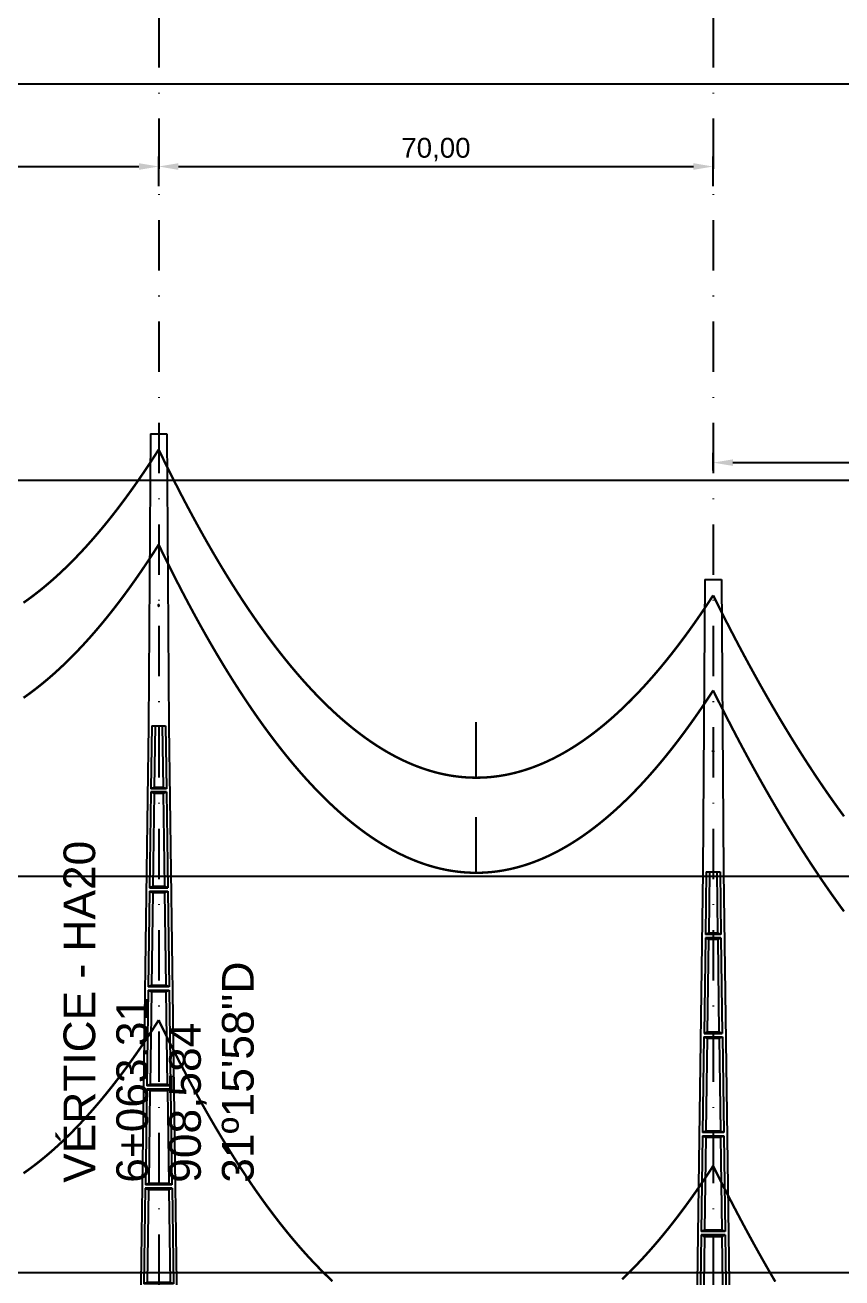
# Model space of a CAD drawing. Header units: metres. Extents: x -121 to 9872, y 3505 to 10721.
# Drawn here: x 6096.4 to 6199.6, y 9099.3 to 9257.4 of the extents above; entities that cross this region are included whole.
import ezdxf

# ---------------------------------------------------------------- set-up
doc = ezdxf.new("R2010")
doc.units = ezdxf.units.M
doc.header["$PDMODE"] = 2
doc.linetypes.add('DASHDOT', pattern=[25.4, 12.7, -6.35, 0, -6.35])
for name, color, linetype in [('CON-EOL- CA MAGNOLIA', 210, 'Continuous'), ('CON-EOL- PROJEÇÃO', 22, 'Continuous'), ('cotas', 7, 'Continuous'), ('Grade', 9, 'Continuous'), ('Ind.Rot', 8, 'DASHDOT'), ('Perfil - Texto Geral', 7, 'Continuous'), ('POSTE DT', 7, 'Continuous')]:
    doc.layers.add(name, color=color, linetype=linetype)
doc.styles.add('Arial', font='arial.ttf')
doc.styles.get("Standard").update_dxf_attribs({"font": 'arial.ttf'})
doc.dimstyles.new('ISO-25', dxfattribs={"dimtxt": 2.5, "dimasz": 2.5, "dimexe": 1.25, "dimexo": 0.625, "dimtad": 1, "dimzin": 1, "dimtxsty": 'Standard', "dimcen": 2.5, "dimaunit": 1, "dimadec": 3, "dimazin": 3, "dimtfac": 1, "dimtmove": 0, "dimatfit": 3, "dimfxlon": 1, "dimarcsym": 0})

# ---------------------------------------------------------------- blocks, each defined once
blk = doc.blocks.new('*U1')
at = {"layer": 'POSTE DT', "extrusion": (0, 1, 0)}
for p, q in [((-3.31, 378.23), (-4.05, 262)), ((-3.31, 378.23), (3.31, 378.23)), ((3.31, 378.23), (4.06, 262)), ((-4.05, 262), (-7.72, 0)), ((-4.05, 262), (-4.05, 262)), ((-2.73, 262), (-3.08, 237.05)), ((-2.73, 262), (2.75, 262)), ((-1.42, 262), (-1.77, 237.57)), ((1.43, 262), (1.77, 237.57)), ((2.75, 262), (3.1, 237.05)), ((4.06, 262), (7.72, 0)), ((-3.1, 235.74), (-3.63, 197.65)), ((3.11, 235.73), (-3.1, 235.74)), ((3.1, 237.05), (-3.08, 237.05)), ((-1.8, 235.21), (-2.32, 198.19)), ((1.8, 235.21), (2.32, 198.19)), ((3.11, 235.73), (3.65, 197.65)), ((-3.65, 196.34), (-4.19, 158.25)), ((-2.35, 195.8), (-2.87, 158.8)), ((2.35, 195.8), (2.87, 158.8)), ((3.66, 196.34), (4.2, 158.25)), ((-4.21, 156.94), (-4.74, 118.85)), ((-2.9, 156.39), (-3.42, 119.41)), ((2.91, 156.39), (3.42, 119.41)), ((4.21, 156.94), (4.75, 118.85)), ((-4.76, 117.54), (-5.29, 79.45)), ((4.77, 117.54), (-4.76, 117.54)), ((4.75, 118.85), (-4.74, 118.85)), ((-3.46, 116.98), (-3.97, 80.02)), ((3.46, 116.98), (3.98, 80.02)), ((4.77, 117.54), (5.3, 79.45)), ((-5.31, 78.14), (-5.85, 40.06)), ((5.32, 78.14), (-5.31, 78.14)), ((5.3, 79.45), (-5.29, 79.45)), ((-4.01, 77.57), (-4.53, 40.63)), ((4.01, 77.57), (4.53, 40.63)), ((5.32, 78.14), (5.85, 40.06)), ((5.85, 40.06), (-5.85, 40.06)), ((-5.86, 38.74), (-6.41, 0)), ((5.87, 38.74), (-5.86, 38.74)), ((-4.56, 38.17), (-5.1, 0)), ((4.56, 38.17), (5.1, 0)), ((5.87, 38.74), (6.41, 0)), ((-6.41, 0), (-7.72, 0)), ((-5.1, 0), (-6.41, 0)), ((5.1, 0), (-5.1, 0)), ((6.41, 0), (5.1, 0)), ((7.72, 0), (6.41, 0))]:
    blk.add_line(p, q, dxfattribs=at)
at = {"layer": 'POSTE DT', "ltscale": 3}
for points in [[(-3.65, 196.34), (3.66, 196.34)], [(-3.63, 197.65), (3.65, 197.65)], [(-4.21, 156.94), (4.21, 156.94)], [(4.2, 158.25), (-4.19, 158.25)]]:
    blk.add_lwpolyline(points, dxfattribs=at)
at = {"layer": 'POSTE DT'}
for points, knots in [([(0.25, 309.94), (0.25, 309.93), (0.25, 309.93), (0.25, 309.92), (0.25, 309.91), (0.25, 309.9), (0.25, 309.89), (0.24, 309.85), (0.22, 309.82), (0.19, 309.77), (0.16, 309.74), (0.11, 309.71), (0.08, 309.7), (0.01, 309.68), (-0.02, 309.68), (-0.08, 309.7), (-0.11, 309.71), (-0.16, 309.74), (-0.18, 309.76), (-0.21, 309.8), (-0.22, 309.82), (-0.24, 309.85), (-0.24, 309.87), (-0.25, 309.89), (-0.25, 309.9), (-0.25, 309.92), (-0.25, 309.92), (-0.25, 309.93), (-0.25, 309.94), (-0.25, 309.95), (-0.25, 309.95), (-0.25, 309.96), (-0.25, 309.97), (-0.24, 310), (-0.23, 310.02), (-0.21, 310.07), (-0.2, 310.09), (-0.15, 310.14), (-0.13, 310.15), (-0.07, 310.18), (-0.03, 310.19), (0.03, 310.19), (0.06, 310.18), (0.12, 310.16), (0.14, 310.14), (0.18, 310.11), (0.2, 310.09), (0.21, 310.06), (0.22, 310.05), (0.23, 310.04), (0.24, 310.01), (0.24, 309.99), (0.25, 309.97), (0.25, 309.96), (0.25, 309.95), (0.25, 309.94), (0.25, 309.94), (0.25, 309.94), (0.25, 309.94)], [-54.728303, -54.728303, -54.728303, -54.728303, -54.309038, -54.309038, -53.647169, -53.647169, -52.532885, -52.532885, -48.86224, -48.86224, -45.282765, -45.282765, -41.52867, -41.52867, -37.867486, -37.867486, -34.454589, -34.454589, -31.301423, -31.301423, -28.48103, -28.48103, -26.961755, -26.961755, -25.7544, -25.7544, -25.136228, -25.136228, -24.64409, -24.64409, -24.094201, -24.094201, -23.191199, -23.191199, -20.494482, -20.494482, -17.342863, -17.342863, -13.645538, -13.645538, -9.835989, -9.835989, -6.296781, -6.296781, -3.005029, -3.005029, 0, 0, 0, 1.527594, 1.527594, 3.697216, 3.697216, 4.489727, 4.489727, 5.01438, 5.01438, 5.095313, 5.095313, 5.095313, 5.095313]), ([(-3.1, 235.74), (-2.88, 235.65), (-2.67, 235.56), (-2.23, 235.39), (-2.02, 235.3), (-1.8, 235.21)], [0.055576, 0.055576, 0.055576, 0.055576, 56.767409, 56.767409, 113.50757, 113.50757, 113.50757, 113.50757]), ([(-1.77, 237.57), (-1.99, 237.49), (-2.21, 237.4), (-2.64, 237.22), (-2.86, 237.14), (-3.08, 237.05)], [0, 0, 0, 0, 56.660495, 56.660495, 113.412826, 113.412826, 113.412826, 113.412826]), ([(-1.8, 235.21), (-1.2, 235.21), (-0.6, 235.21), (0.6, 235.21), (1.2, 235.21), (1.8, 235.21)], [0, 0, 0, 0, 68.567797, 68.567797, 137.136247, 137.136247, 137.136247, 137.136247]), ([(1.77, 237.57), (1.18, 237.57), (0.59, 237.57), (-0.59, 237.57), (-1.18, 237.57), (-1.77, 237.57)], [0, 0, 0, 0, 67.306894, 67.306894, 134.614447, 134.614447, 134.614447, 134.614447]), ([(3.1, 237.05), (2.87, 237.14), (2.65, 237.23), (2.21, 237.4), (1.99, 237.49), (1.77, 237.57)], [0, 0, 0, 0, 56.738948, 56.738948, 113.38731, 113.38731, 113.38731, 113.38731]), ([(1.8, 235.21), (2.02, 235.3), (2.24, 235.38), (2.68, 235.56), (2.89, 235.65), (3.11, 235.73)], [0, 0, 0, 0, 56.845349, 56.845349, 113.599799, 113.599799, 113.599799, 113.599799]), ([(-3.65, 196.34), (-3.43, 196.25), (-3.22, 196.16), (-2.78, 195.98), (-2.57, 195.89), (-2.35, 195.8)], [0.054307, 0.054307, 0.054307, 0.054307, 63.527131, 63.527131, 127.063246, 127.063246, 127.063246, 127.063246]), ([(-2.32, 198.19), (-2.54, 198.1), (-2.76, 198.01), (-3.2, 197.83), (-3.41, 197.74), (-3.63, 197.65)], [0, 0, 0, 0, 63.412073, 63.412073, 126.777421, 126.777421, 126.777421, 126.777421]), ([(-2.35, 195.8), (-1.57, 195.8), (-0.78, 195.8), (0.79, 195.8), (1.57, 195.8), (2.35, 195.8)], [0, 0, 0, 0, 89.585713, 89.585713, 179.17191, 179.17191, 179.17191, 179.17191]), ([(2.32, 198.19), (1.55, 198.19), (0.77, 198.19), (-0.77, 198.19), (-1.55, 198.19), (-2.32, 198.19)], [0, 0, 0, 0, 88.31008, 88.31008, 176.620652, 176.620652, 176.620652, 176.620652]), ([(3.65, 197.65), (3.43, 197.74), (3.2, 197.83), (2.76, 198.01), (2.54, 198.1), (2.32, 198.19)], [0, 0, 0, 0, 63.488119, 63.488119, 126.880939, 126.880939, 126.880939, 126.880939]), ([(2.35, 195.8), (2.57, 195.89), (2.79, 195.98), (3.23, 196.16), (3.45, 196.25), (3.66, 196.34)], [0, 0, 0, 0, 63.60246, 63.60246, 127.109696, 127.109696, 127.109696, 127.109696]), ([(-4.21, 156.94), (-3.99, 156.85), (-3.77, 156.75), (-3.34, 156.57), (-3.12, 156.48), (-2.9, 156.39)], [0.053423, 0.053423, 0.053423, 0.053423, 70.429742, 70.429742, 140.90167, 140.90167, 140.90167, 140.90167]), ([(-2.87, 158.8), (-3.09, 158.71), (-3.31, 158.62), (-3.75, 158.43), (-3.97, 158.34), (-4.19, 158.25)], [0, 0, 0, 0, 70.301707, 70.301707, 140.590947, 140.590947, 140.590947, 140.590947]), ([(-2.9, 156.39), (-1.94, 156.39), (-0.97, 156.39), (0.97, 156.39), (1.94, 156.39), (2.91, 156.39)], [0, 0, 0, 0, 110.60219, 110.60219, 221.20473, 221.20473, 221.20473, 221.20473]), ([(2.87, 158.8), (1.92, 158.8), (0.96, 158.8), (-0.96, 158.8), (-1.91, 158.8), (-2.87, 158.8)], [0, 0, 0, 0, 109.314454, 109.314454, 218.629264, 218.629264, 218.629264, 218.629264]), ([(4.2, 158.25), (3.98, 158.34), (3.76, 158.44), (3.31, 158.62), (3.09, 158.71), (2.87, 158.8)], [0, 0, 0, 0, 70.379198, 70.379198, 140.659718, 140.659718, 140.659718, 140.659718]), ([(2.91, 156.39), (3.12, 156.48), (3.34, 156.57), (3.78, 156.75), (4, 156.85), (4.21, 156.94)], [0, 0, 0, 0, 70.506649, 70.506649, 140.914701, 140.914701, 140.914701, 140.914701]), ([(-4.76, 117.54), (-4.54, 117.45), (-4.32, 117.35), (-3.89, 117.17), (-3.67, 117.07), (-3.46, 116.98)], [0.052784, 0.052784, 0.052784, 0.052784, 77.438432, 77.438432, 154.950301, 154.950301, 154.950301, 154.950301]), ([(-3.42, 119.41), (-3.64, 119.32), (-3.86, 119.23), (-4.3, 119.04), (-4.52, 118.95), (-4.74, 118.85)], [0, 0, 0, 0, 77.299547, 77.299547, 154.618634, 154.618634, 154.618634, 154.618634]), ([(-3.46, 116.98), (-2.3, 116.98), (-1.15, 116.98), (1.15, 116.98), (2.31, 116.98), (3.46, 116.98)], [0, 0, 0, 0, 131.617604, 131.617604, 263.235447, 263.235447, 263.235447, 263.235447]), ([(3.42, 119.41), (2.28, 119.41), (1.14, 119.41), (-1.14, 119.41), (-2.28, 119.41), (-3.42, 119.41)], [0, 0, 0, 0, 130.319901, 130.319901, 260.640046, 260.640046, 260.640046, 260.640046]), ([(4.75, 118.85), (4.53, 118.95), (4.31, 119.04), (3.87, 119.23), (3.64, 119.32), (3.42, 119.41)], [0, 0, 0, 0, 77.381597, 77.381597, 154.66183, 154.66183, 154.66183, 154.66183]), ([(3.46, 116.98), (3.68, 117.07), (3.89, 117.17), (4.33, 117.35), (4.55, 117.45), (4.77, 117.54)], [0, 0, 0, 0, 77.520013, 77.520013, 154.938747, 154.938747, 154.938747, 154.938747]), ([(-3.97, 80.02), (-4.19, 79.93), (-4.41, 79.83), (-4.85, 79.64), (-5.07, 79.55), (-5.29, 79.45)], [0, 0, 0, 0, 84.379671, 84.379671, 168.809376, 168.809376, 168.809376, 168.809376]), ([(3.98, 80.02), (2.65, 80.02), (1.33, 80.02), (-1.32, 80.02), (-2.65, 80.02), (-3.97, 80.02)], [0, 0, 0, 0, 151.326157, 151.326157, 302.652465, 302.652465, 302.652465, 302.652465]), ([(5.3, 79.45), (5.08, 79.55), (4.86, 79.64), (4.42, 79.83), (4.2, 79.93), (3.98, 80.02)], [0, 0, 0, 0, 84.46863, 84.46863, 168.833721, 168.833721, 168.833721, 168.833721]), ([(-5.31, 78.14), (-5.09, 78.05), (-4.88, 77.95), (-4.44, 77.76), (-4.23, 77.67), (-4.01, 77.57)], [0.052308, 0.052308, 0.052308, 0.052308, 84.527725, 84.527725, 169.158824, 169.158824, 169.158824, 169.158824]), ([(-4.01, 77.57), (-2.67, 77.57), (-1.34, 77.57), (1.34, 77.57), (2.67, 77.57), (4.01, 77.57)], [0, 0, 0, 0, 152.632212, 152.632212, 305.264569, 305.264569, 305.264569, 305.264569]), ([(4.01, 77.57), (4.23, 77.67), (4.45, 77.76), (4.88, 77.95), (5.1, 78.05), (5.32, 78.14)], [0, 0, 0, 0, 84.616316, 84.616316, 169.129178, 169.129178, 169.129178, 169.129178]), ([(-4.53, 40.63), (-4.75, 40.53), (-4.97, 40.44), (-5.41, 40.25), (-5.63, 40.15), (-5.85, 40.06)], [0, 0, 0, 0, 91.523648, 91.523648, 183.126775, 183.126775, 183.126775, 183.126775]), ([(4.53, 40.63), (3.02, 40.63), (1.51, 40.63), (-1.51, 40.63), (-3.02, 40.63), (-4.53, 40.63)], [0, 0, 0, 0, 172.33304, 172.33304, 344.666151, 344.666151, 344.666151, 344.666151]), ([(5.85, 40.06), (5.63, 40.15), (5.41, 40.25), (4.97, 40.44), (4.75, 40.53), (4.53, 40.63)], [0, 0, 0, 0, 91.621326, 91.621326, 183.137324, 183.137324, 183.137324, 183.137324]), ([(-5.86, 38.74), (-5.65, 38.65), (-5.43, 38.55), (-5, 38.36), (-4.78, 38.26), (-4.56, 38.17)], [0.026524, 0.026524, 0.026524, 0.026524, 91.679563, 91.679563, 183.466041, 183.466041, 183.466041, 183.466041]), ([(-4.56, 38.17), (-3.04, 38.17), (-1.52, 38.17), (1.52, 38.17), (3.04, 38.17), (4.56, 38.17)], [0, 0, 0, 0, 173.646192, 173.646192, 347.292451, 347.292451, 347.292451, 347.292451]), ([(4.56, 38.17), (4.78, 38.26), (5, 38.36), (5.43, 38.55), (5.65, 38.65), (5.87, 38.74)], [0, 0, 0, 0, 91.776928, 91.776928, 183.448614, 183.448614, 183.448614, 183.448614])]:
    blk.add_open_spline(points, degree=3, knots=knots, dxfattribs=at)
blk = doc.blocks.new('*D117')
at = {"layer": 'cotas', "color": 0, "lineweight": -2, "transparency": 16777216}
for p, q in [((6043.31, 9237.06), (6043.31, 9240.81)), ((6113.31, 9237.06), (6113.31, 9240.81)), ((6045.81, 9239.56), (6110.81, 9239.56))]:
    blk.add_line(p, q, dxfattribs=at)
at = {"layer": 'cotas', "color": 0, "transparency": 16777216}
for points in [[(6045.81, 9239.98), (6045.81, 9239.14), (6043.31, 9239.56)], [(6110.81, 9239.98), (6110.81, 9239.14), (6113.31, 9239.56)]]:
    blk.add_solid(points, dxfattribs=at)
at = {"layer": 'Defpoints', "color": 0, "transparency": 16777216}
for p in [(6113.31, 9239.56), (6043.31, 9221.98), (6113.31, 9205.84)]:
    blk.add_point(p, dxfattribs=at)
at = {"layer": 'cotas', "color": 0, "transparency": 16777216, "insert": (6078.31, 9241.69), "char_height": 2.5, "attachment_point": 5}
blk.add_mtext('70,00', dxfattribs=at)
blk = doc.blocks.new('*D118')
at = {"layer": 'cotas', "color": 0, "lineweight": -2, "transparency": 16777216}
for p, q in [((6113.31, 9237.06), (6113.31, 9240.81)), ((6183.31, 9237.06), (6183.31, 9240.81)), ((6115.81, 9239.56), (6180.81, 9239.56))]:
    blk.add_line(p, q, dxfattribs=at)
at = {"layer": 'cotas', "color": 0, "transparency": 16777216}
for points in [[(6115.81, 9239.98), (6115.81, 9239.14), (6113.31, 9239.56)], [(6180.81, 9239.98), (6180.81, 9239.14), (6183.31, 9239.56)]]:
    blk.add_solid(points, dxfattribs=at)
at = {"layer": 'Defpoints', "color": 0, "transparency": 16777216}
for p in [(6183.31, 9239.56), (6113.31, 9205.84), (6183.31, 9187.44)]:
    blk.add_point(p, dxfattribs=at)
at = {"layer": 'cotas', "color": 0, "transparency": 16777216, "insert": (6148.31, 9241.69), "char_height": 2.5, "attachment_point": 5}
blk.add_mtext('70,00', dxfattribs=at)
blk = doc.blocks.new('*D119')
at = {"layer": 'cotas', "color": 0, "lineweight": -2, "transparency": 16777216}
for p, q in [((6183.31, 9201.19), (6183.31, 9203.44)), ((6266.31, 9201.19), (6266.31, 9203.44)), ((6185.81, 9202.19), (6263.81, 9202.19))]:
    blk.add_line(p, q, dxfattribs=at)
at = {"layer": 'cotas', "color": 0, "transparency": 16777216}
for points in [[(6185.81, 9202.61), (6185.81, 9201.78), (6183.31, 9202.19)], [(6263.81, 9202.61), (6263.81, 9201.78), (6266.31, 9202.19)]]:
    blk.add_solid(points, dxfattribs=at)
at = {"layer": 'Defpoints', "color": 0, "transparency": 16777216}
for p in [(6266.31, 9202.19), (6183.31, 9187.44), (6266.31, 9156.69)]:
    blk.add_point(p, dxfattribs=at)
at = {"layer": 'cotas', "color": 0, "transparency": 16777216, "insert": (6224.81, 9204.09), "char_height": 2.5, "attachment_point": 5}
blk.add_mtext('83.00', dxfattribs=at)

msp = doc.modelspace()

# ---------------------------------------------------------------- linework, layer by layer
at = {"layer": 'CON-EOL- CA MAGNOLIA'}
for p, q in [((6153.401, 9162.433), (6153.401, 9169.433)), ((6153.401, 9150.433), (6153.401, 9157.433)), ((6153.401, 9150.433), (6153.401, 9157.433))]:
    msp.add_line(p, q, dxfattribs=at)
at = {"layer": 'CON-EOL- CA MAGNOLIA', "const_width": 0.3}
for points in [[(6096.244, 9184.517), (6096.592, 9184.761), (6096.941, 9185.012), (6097.289, 9185.268), (6097.637, 9185.531), (6097.985, 9185.8), (6098.334, 9186.076), (6098.682, 9186.357), (6099.03, 9186.645), (6099.378, 9186.939), (6099.727, 9187.239), (6100.075, 9187.546), (6100.423, 9187.859), (6100.772, 9188.178), (6101.12, 9188.503), (6101.468, 9188.835), (6101.816, 9189.173), (6102.165, 9189.517), (6102.513, 9189.867), (6102.861, 9190.224), (6103.209, 9190.587), (6103.558, 9190.956), (6103.906, 9191.332), (6104.254, 9191.713), (6104.602, 9192.101), (6104.951, 9192.495), (6105.299, 9192.896), (6105.647, 9193.303), (6105.995, 9193.716), (6106.344, 9194.135), (6106.692, 9194.56), (6107.04, 9194.992), (6107.389, 9195.431), (6107.737, 9195.875), (6108.085, 9196.326), (6108.433, 9196.782), (6108.782, 9197.246), (6109.13, 9197.715), (6109.478, 9198.191), (6109.826, 9198.673), (6110.175, 9199.162), (6110.523, 9199.656), (6110.871, 9200.157), (6111.219, 9200.664), (6111.568, 9201.178), (6111.916, 9201.698), (6112.264, 9202.224), (6112.612, 9202.756), (6112.961, 9203.295), (6113.309, 9203.84)], [(6113.309, 9203.84), (6113.657, 9203.121), (6114.006, 9202.409), (6114.354, 9201.703), (6114.702, 9201.003), (6115.05, 9200.31), (6115.399, 9199.623), (6115.747, 9198.942), (6116.095, 9198.268), (6116.443, 9197.6), (6116.792, 9196.939), (6117.14, 9196.283), (6117.488, 9195.635), (6117.836, 9194.992), (6118.185, 9194.356), (6118.533, 9193.726), (6118.881, 9193.102), (6119.229, 9192.485), (6119.578, 9191.874), (6119.926, 9191.269), (6120.274, 9190.671), (6120.622, 9190.079), (6120.971, 9189.493), (6121.319, 9188.914), (6121.667, 9188.341), (6122.015, 9187.774), (6122.364, 9187.214), (6122.712, 9186.66), (6123.06, 9186.112), (6123.409, 9185.57), (6123.757, 9185.035), (6124.105, 9184.506), (6124.453, 9183.983), (6124.802, 9183.467), (6125.15, 9182.957), (6125.498, 9182.453), (6125.846, 9181.956), (6126.195, 9181.465), (6126.543, 9180.98), (6126.891, 9180.501), (6127.239, 9180.029), (6127.588, 9179.563), (6127.936, 9179.103), (6128.284, 9178.65), (6128.632, 9178.202), (6128.981, 9177.762), (6129.329, 9177.327), (6129.677, 9176.899), (6130.025, 9176.477), (6130.374, 9176.061), (6130.722, 9175.651), (6131.07, 9175.248), (6131.418, 9174.851), (6131.767, 9174.46), (6132.115, 9174.076), (6132.463, 9173.698), (6132.811, 9173.326), (6133.16, 9172.96), (6133.508, 9172.601), (6133.856, 9172.247), (6134.205, 9171.9), (6134.553, 9171.56), (6134.901, 9171.225), (6135.249, 9170.897), (6135.598, 9170.575), (6135.946, 9170.26), (6136.294, 9169.95), (6136.642, 9169.647), (6136.991, 9169.35), (6137.339, 9169.06), (6137.687, 9168.775), (6138.035, 9168.497), (6138.384, 9168.225), (6138.732, 9167.96), (6139.08, 9167.7), (6139.428, 9167.447), (6139.777, 9167.2), (6140.125, 9166.96), (6140.473, 9166.725), (6140.821, 9166.497), (6141.17, 9166.275), (6141.518, 9166.059), (6141.866, 9165.85), (6142.214, 9165.647), (6142.563, 9165.45), (6142.911, 9165.259), (6143.259, 9165.074), (6143.608, 9164.896), (6143.956, 9164.724), (6144.304, 9164.558), (6144.652, 9164.398), (6145.001, 9164.245), (6145.349, 9164.098), (6145.697, 9163.957), (6146.045, 9163.822), (6146.394, 9163.694), (6146.742, 9163.572), (6147.09, 9163.456), (6147.438, 9163.346), (6147.787, 9163.243), (6148.135, 9163.145), (6148.483, 9163.054), (6148.831, 9162.969), (6149.18, 9162.891), (6149.528, 9162.818), (6149.876, 9162.752), (6150.224, 9162.692), (6150.573, 9162.639), (6150.921, 9162.591), (6151.269, 9162.55), (6151.617, 9162.515), (6151.966, 9162.486), (6152.314, 9162.464), (6152.662, 9162.447), (6153.01, 9162.437), (6153.359, 9162.433), (6153.707, 9162.436), (6154.055, 9162.444), (6154.404, 9162.459), (6154.752, 9162.48), (6155.1, 9162.507), (6155.448, 9162.541), (6155.797, 9162.581), (6156.145, 9162.627), (6156.493, 9162.679), (6156.841, 9162.737), (6157.19, 9162.802), (6157.538, 9162.873), (6157.886, 9162.95), (6158.234, 9163.033), (6158.583, 9163.123), (6158.931, 9163.218), (6159.279, 9163.32), (6159.627, 9163.429), (6159.976, 9163.543), (6160.324, 9163.664), (6160.672, 9163.791), (6161.02, 9163.924), (6161.369, 9164.063), (6161.717, 9164.209), (6162.065, 9164.361), (6162.413, 9164.519), (6162.762, 9164.683), (6163.11, 9164.854), (6163.458, 9165.03), (6163.807, 9165.213), (6164.155, 9165.403), (6164.503, 9165.598), (6164.851, 9165.8), (6165.2, 9166.008), (6165.548, 9166.222), (6165.896, 9166.442), (6166.244, 9166.669), (6166.593, 9166.902), (6166.941, 9167.141), (6167.289, 9167.387), (6167.637, 9167.638), (6167.986, 9167.896), (6168.334, 9168.16), (6168.682, 9168.431), (6169.03, 9168.707), (6169.379, 9168.99), (6169.727, 9169.279), (6170.075, 9169.575), (6170.423, 9169.876), (6170.772, 9170.184), (6171.12, 9170.498), (6171.468, 9170.819), (6171.816, 9171.145), (6172.165, 9171.478), (6172.513, 9171.817), (6172.861, 9172.163), (6173.209, 9172.514), (6173.558, 9172.872), (6173.906, 9173.236), (6174.254, 9173.607), (6174.603, 9173.984), (6174.951, 9174.367), (6175.299, 9174.756), (6175.647, 9175.151), (6175.996, 9175.553), (6176.344, 9175.961), (6176.692, 9176.375), (6177.04, 9176.796), (6177.389, 9177.223), (6177.737, 9177.656), (6178.085, 9178.095), (6178.433, 9178.541), (6178.782, 9178.993), (6179.13, 9179.451), (6179.478, 9179.915), (6179.826, 9180.386), (6180.175, 9180.863), (6180.523, 9181.347), (6180.871, 9181.836), (6181.219, 9182.332), (6181.568, 9182.835), (6181.916, 9183.343), (6182.264, 9183.858), (6182.612, 9184.379), (6182.961, 9184.906), (6183.309, 9185.44)], [(6096.244, 9172.517), (6096.592, 9172.761), (6096.941, 9173.012), (6097.289, 9173.268), (6097.637, 9173.531), (6097.985, 9173.8), (6098.334, 9174.076), (6098.682, 9174.357), (6099.03, 9174.645), (6099.378, 9174.939), (6099.727, 9175.239), (6100.075, 9175.546), (6100.423, 9175.859), (6100.772, 9176.178), (6101.12, 9176.503), (6101.468, 9176.835), (6101.816, 9177.173), (6102.165, 9177.517), (6102.513, 9177.867), (6102.861, 9178.224), (6103.209, 9178.587), (6103.558, 9178.956), (6103.906, 9179.332), (6104.254, 9179.713), (6104.602, 9180.101), (6104.951, 9180.495), (6105.299, 9180.896), (6105.647, 9181.303), (6105.995, 9181.716), (6106.344, 9182.135), (6106.692, 9182.56), (6107.04, 9182.992), (6107.389, 9183.43), (6107.737, 9183.875), (6108.085, 9184.326), (6108.433, 9184.782), (6108.782, 9185.246), (6109.13, 9185.715), (6109.478, 9186.191), (6109.826, 9186.673), (6110.175, 9187.161), (6110.523, 9187.656), (6110.871, 9188.157), (6111.219, 9188.664), (6111.568, 9189.178), (6111.916, 9189.698), (6112.264, 9190.224), (6112.612, 9190.756), (6112.961, 9191.295), (6113.309, 9191.84)], [(6096.244, 9172.517), (6096.592, 9172.761), (6096.941, 9173.012), (6097.289, 9173.268), (6097.637, 9173.531), (6097.985, 9173.8), (6098.334, 9174.076), (6098.682, 9174.357), (6099.03, 9174.645), (6099.378, 9174.939), (6099.727, 9175.239), (6100.075, 9175.546), (6100.423, 9175.859), (6100.772, 9176.178), (6101.12, 9176.503), (6101.468, 9176.835), (6101.816, 9177.173), (6102.165, 9177.517), (6102.513, 9177.867), (6102.861, 9178.224), (6103.209, 9178.587), (6103.558, 9178.956), (6103.906, 9179.332), (6104.254, 9179.713), (6104.602, 9180.101), (6104.951, 9180.495), (6105.299, 9180.896), (6105.647, 9181.303), (6105.995, 9181.716), (6106.344, 9182.135), (6106.692, 9182.56), (6107.04, 9182.992), (6107.389, 9183.431), (6107.737, 9183.875), (6108.085, 9184.326), (6108.433, 9184.782), (6108.782, 9185.246), (6109.13, 9185.715), (6109.478, 9186.191), (6109.826, 9186.673), (6110.175, 9187.162), (6110.523, 9187.656), (6110.871, 9188.157), (6111.219, 9188.664), (6111.568, 9189.178), (6111.916, 9189.698), (6112.264, 9190.224), (6112.612, 9190.756), (6112.961, 9191.295), (6113.309, 9191.84)], [(6113.309, 9191.84), (6113.657, 9191.121), (6114.006, 9190.409), (6114.354, 9189.703), (6114.702, 9189.003), (6115.05, 9188.31), (6115.399, 9187.623), (6115.747, 9186.942), (6116.095, 9186.268), (6116.443, 9185.6), (6116.792, 9184.939), (6117.14, 9184.283), (6117.488, 9183.634), (6117.836, 9182.992), (6118.185, 9182.356), (6118.533, 9181.726), (6118.881, 9181.102), (6119.229, 9180.485), (6119.578, 9179.874), (6119.926, 9179.269), (6120.274, 9178.671), (6120.622, 9178.079), (6120.971, 9177.493), (6121.319, 9176.914), (6121.667, 9176.341), (6122.015, 9175.774), (6122.364, 9175.214), (6122.712, 9174.66), (6123.06, 9174.112), (6123.409, 9173.57), (6123.757, 9173.035), (6124.105, 9172.506), (6124.453, 9171.983), (6124.802, 9171.467), (6125.15, 9170.957), (6125.498, 9170.453), (6125.846, 9169.956), (6126.195, 9169.465), (6126.543, 9168.98), (6126.891, 9168.501), (6127.239, 9168.029), (6127.588, 9167.563), (6127.936, 9167.103), (6128.284, 9166.65), (6128.632, 9166.203), (6128.981, 9165.762), (6129.329, 9165.327), (6129.677, 9164.899), (6130.025, 9164.477), (6130.374, 9164.061), (6130.722, 9163.651), (6131.07, 9163.248), (6131.418, 9162.851), (6131.767, 9162.46), (6132.115, 9162.076), (6132.463, 9161.698), (6132.811, 9161.326), (6133.16, 9160.96), (6133.508, 9160.6), (6133.856, 9160.247), (6134.205, 9159.9), (6134.553, 9159.56), (6134.901, 9159.225), (6135.249, 9158.897), (6135.598, 9158.575), (6135.946, 9158.26), (6136.294, 9157.95), (6136.642, 9157.647), (6136.991, 9157.35), (6137.339, 9157.06), (6137.687, 9156.775), (6138.035, 9156.497), (6138.384, 9156.225), (6138.732, 9155.96), (6139.08, 9155.7), (6139.428, 9155.447), (6139.777, 9155.2), (6140.125, 9154.959), (6140.473, 9154.725), (6140.821, 9154.497), (6141.17, 9154.275), (6141.518, 9154.059), (6141.866, 9153.85), (6142.214, 9153.646), (6142.563, 9153.449), (6142.911, 9153.259), (6143.259, 9153.074), (6143.608, 9152.896), (6143.956, 9152.724), (6144.304, 9152.558), (6144.652, 9152.398), (6145.001, 9152.245), (6145.349, 9152.098), (6145.697, 9151.957), (6146.045, 9151.822), (6146.394, 9151.694), (6146.742, 9151.572), (6147.09, 9151.456), (6147.438, 9151.346), (6147.787, 9151.243), (6148.135, 9151.145), (6148.483, 9151.054), (6148.831, 9150.969), (6149.18, 9150.891), (6149.528, 9150.818), (6149.876, 9150.752), (6150.224, 9150.692), (6150.573, 9150.639), (6150.921, 9150.591), (6151.269, 9150.55), (6151.617, 9150.515), (6151.966, 9150.486), (6152.314, 9150.464), (6152.662, 9150.447), (6153.01, 9150.437), (6153.359, 9150.433), (6153.707, 9150.436), (6154.055, 9150.444), (6154.404, 9150.459), (6154.752, 9150.48), (6155.1, 9150.507), (6155.448, 9150.541), (6155.797, 9150.581), (6156.145, 9150.627), (6156.493, 9150.679), (6156.841, 9150.737), (6157.19, 9150.802), (6157.538, 9150.873), (6157.886, 9150.95), (6158.234, 9151.033), (6158.583, 9151.123), (6158.931, 9151.218), (6159.279, 9151.32), (6159.627, 9151.429), (6159.976, 9151.543), (6160.324, 9151.664), (6160.672, 9151.791), (6161.02, 9151.924), (6161.369, 9152.063), (6161.717, 9152.209), (6162.065, 9152.361), (6162.413, 9152.519), (6162.762, 9152.683), (6163.11, 9152.854), (6163.458, 9153.03), (6163.807, 9153.213), (6164.155, 9153.403), (6164.503, 9153.598), (6164.851, 9153.8), (6165.2, 9154.008), (6165.548, 9154.222), (6165.896, 9154.443), (6166.244, 9154.669), (6166.593, 9154.902), (6166.941, 9155.141), (6167.289, 9155.387), (6167.637, 9155.638), (6167.986, 9155.896), (6168.334, 9156.16), (6168.682, 9156.431), (6169.03, 9156.707), (6169.379, 9156.99), (6169.727, 9157.279), (6170.075, 9157.575), (6170.423, 9157.876), (6170.772, 9158.184), (6171.12, 9158.498), (6171.468, 9158.819), (6171.816, 9159.145), (6172.165, 9159.478), (6172.513, 9159.817), (6172.861, 9160.163), (6173.209, 9160.514), (6173.558, 9160.872), (6173.906, 9161.236), (6174.254, 9161.607), (6174.603, 9161.984), (6174.951, 9162.367), (6175.299, 9162.756), (6175.647, 9163.151), (6175.996, 9163.553), (6176.344, 9163.961), (6176.692, 9164.375), (6177.04, 9164.796), (6177.389, 9165.223), (6177.737, 9165.656), (6178.085, 9166.095), (6178.433, 9166.541), (6178.782, 9166.993), (6179.13, 9167.451), (6179.478, 9167.915), (6179.826, 9168.386), (6180.175, 9168.863), (6180.523, 9169.347), (6180.871, 9169.836), (6181.219, 9170.332), (6181.568, 9170.834), (6181.916, 9171.343), (6182.264, 9171.858), (6182.612, 9172.379), (6182.961, 9172.906), (6183.309, 9173.44)], [(6113.309, 9191.84), (6113.657, 9191.121), (6114.006, 9190.409), (6114.354, 9189.703), (6114.702, 9189.003), (6115.05, 9188.31), (6115.399, 9187.623), (6115.747, 9186.942), (6116.095, 9186.268), (6116.443, 9185.6), (6116.792, 9184.939), (6117.14, 9184.283), (6117.488, 9183.635), (6117.836, 9182.992), (6118.185, 9182.356), (6118.533, 9181.726), (6118.881, 9181.102), (6119.229, 9180.485), (6119.578, 9179.874), (6119.926, 9179.269), (6120.274, 9178.671), (6120.622, 9178.079), (6120.971, 9177.493), (6121.319, 9176.914), (6121.667, 9176.341), (6122.015, 9175.774), (6122.364, 9175.214), (6122.712, 9174.66), (6123.06, 9174.112), (6123.409, 9173.57), (6123.757, 9173.035), (6124.105, 9172.506), (6124.453, 9171.983), (6124.802, 9171.467), (6125.15, 9170.957), (6125.498, 9170.453), (6125.846, 9169.956), (6126.195, 9169.465), (6126.543, 9168.98), (6126.891, 9168.501), (6127.239, 9168.029), (6127.588, 9167.563), (6127.936, 9167.103), (6128.284, 9166.65), (6128.632, 9166.202), (6128.981, 9165.762), (6129.329, 9165.327), (6129.677, 9164.899), (6130.025, 9164.477), (6130.374, 9164.061), (6130.722, 9163.651), (6131.07, 9163.248), (6131.418, 9162.851), (6131.767, 9162.46), (6132.115, 9162.076), (6132.463, 9161.698), (6132.811, 9161.326), (6133.16, 9160.96), (6133.508, 9160.601), (6133.856, 9160.247), (6134.205, 9159.9), (6134.553, 9159.56), (6134.901, 9159.225), (6135.249, 9158.897), (6135.598, 9158.575), (6135.946, 9158.26), (6136.294, 9157.95), (6136.642, 9157.647), (6136.991, 9157.35), (6137.339, 9157.06), (6137.687, 9156.775), (6138.035, 9156.497), (6138.384, 9156.225), (6138.732, 9155.96), (6139.08, 9155.7), (6139.428, 9155.447), (6139.777, 9155.2), (6140.125, 9154.96), (6140.473, 9154.725), (6140.821, 9154.497), (6141.17, 9154.275), (6141.518, 9154.059), (6141.866, 9153.85), (6142.214, 9153.647), (6142.563, 9153.45), (6142.911, 9153.259), (6143.259, 9153.074), (6143.608, 9152.896), (6143.956, 9152.724), (6144.304, 9152.558), (6144.652, 9152.398), (6145.001, 9152.245), (6145.349, 9152.098), (6145.697, 9151.957), (6146.045, 9151.822), (6146.394, 9151.694), (6146.742, 9151.572), (6147.09, 9151.456), (6147.438, 9151.346), (6147.787, 9151.243), (6148.135, 9151.145), (6148.483, 9151.054), (6148.831, 9150.969), (6149.18, 9150.891), (6149.528, 9150.818), (6149.876, 9150.752), (6150.224, 9150.692), (6150.573, 9150.639), (6150.921, 9150.591), (6151.269, 9150.55), (6151.617, 9150.515), (6151.966, 9150.486), (6152.314, 9150.464), (6152.662, 9150.447), (6153.01, 9150.437), (6153.359, 9150.433), (6153.707, 9150.436), (6154.055, 9150.444), (6154.404, 9150.459), (6154.752, 9150.48), (6155.1, 9150.508), (6155.448, 9150.541), (6155.797, 9150.581), (6156.145, 9150.627), (6156.493, 9150.679), (6156.841, 9150.737), (6157.19, 9150.802), (6157.538, 9150.873), (6157.886, 9150.95), (6158.234, 9151.033), (6158.583, 9151.123), (6158.931, 9151.218), (6159.279, 9151.32), (6159.627, 9151.429), (6159.976, 9151.543), (6160.324, 9151.664), (6160.672, 9151.791), (6161.02, 9151.924), (6161.369, 9152.063), (6161.717, 9152.209), (6162.065, 9152.361), (6162.413, 9152.519), (6162.762, 9152.683), (6163.11, 9152.854), (6163.458, 9153.03), (6163.807, 9153.213), (6164.155, 9153.403), (6164.503, 9153.598), (6164.851, 9153.8), (6165.2, 9154.008), (6165.548, 9154.222), (6165.896, 9154.442), (6166.244, 9154.669), (6166.593, 9154.902), (6166.941, 9155.141), (6167.289, 9155.387), (6167.637, 9155.638), (6167.986, 9155.896), (6168.334, 9156.16), (6168.682, 9156.431), (6169.03, 9156.707), (6169.379, 9156.99), (6169.727, 9157.279), (6170.075, 9157.575), (6170.423, 9157.876), (6170.772, 9158.184), (6171.12, 9158.498), (6171.468, 9158.819), (6171.816, 9159.145), (6172.165, 9159.478), (6172.513, 9159.817), (6172.861, 9160.163), (6173.209, 9160.514), (6173.558, 9160.872), (6173.906, 9161.236), (6174.254, 9161.607), (6174.603, 9161.984), (6174.951, 9162.367), (6175.299, 9162.756), (6175.647, 9163.151), (6175.996, 9163.553), (6176.344, 9163.961), (6176.692, 9164.375), (6177.04, 9164.796), (6177.389, 9165.223), (6177.737, 9165.656), (6178.085, 9166.095), (6178.433, 9166.541), (6178.782, 9166.993), (6179.13, 9167.451), (6179.478, 9167.915), (6179.826, 9168.386), (6180.175, 9168.863), (6180.523, 9169.347), (6180.871, 9169.836), (6181.219, 9170.332), (6181.568, 9170.834), (6181.916, 9171.343), (6182.264, 9171.858), (6182.612, 9172.379), (6182.961, 9172.906), (6183.309, 9173.44)], [(6183.309, 9185.44), (6183.722, 9184.61), (6184.135, 9183.787), (6184.548, 9182.97), (6184.961, 9182.16), (6185.374, 9181.358), (6185.787, 9180.562), (6186.2, 9179.773), (6186.612, 9178.991), (6187.025, 9178.215), (6187.438, 9177.447), (6187.851, 9176.685), (6188.264, 9175.93), (6188.677, 9175.182), (6189.09, 9174.441), (6189.503, 9173.707), (6189.916, 9172.979), (6190.329, 9172.258), (6190.742, 9171.545), (6191.155, 9170.838), (6191.568, 9170.137), (6191.981, 9169.444), (6192.394, 9168.757), (6192.807, 9168.078), (6193.219, 9167.405), (6193.632, 9166.738), (6194.045, 9166.079), (6194.458, 9165.427), (6194.871, 9164.781), (6195.284, 9164.142), (6195.697, 9163.51), (6196.11, 9162.885), (6196.523, 9162.266), (6196.936, 9161.654), (6197.349, 9161.049), (6197.762, 9160.451), (6198.175, 9159.86), (6198.588, 9159.275), (6199.001, 9158.698), (6199.413, 9158.127), (6199.826, 9157.563)], [(6183.309, 9173.44), (6183.722, 9172.61), (6184.135, 9171.787), (6184.548, 9170.97), (6184.961, 9170.161), (6185.374, 9169.358), (6185.787, 9168.562), (6186.2, 9167.773), (6186.612, 9166.991), (6187.025, 9166.215), (6187.438, 9165.447), (6187.851, 9164.685), (6188.264, 9163.93), (6188.677, 9163.182), (6189.09, 9162.441), (6189.503, 9161.707), (6189.916, 9160.979), (6190.329, 9160.259), (6190.742, 9159.545), (6191.155, 9158.838), (6191.568, 9158.137), (6191.981, 9157.444), (6192.394, 9156.757), (6192.807, 9156.078), (6193.219, 9155.405), (6193.632, 9154.739), (6194.045, 9154.079), (6194.458, 9153.427), (6194.871, 9152.781), (6195.284, 9152.142), (6195.697, 9151.51), (6196.11, 9150.885), (6196.523, 9150.266), (6196.936, 9149.654), (6197.349, 9149.049), (6197.762, 9148.451), (6198.175, 9147.86), (6198.588, 9147.275), (6199.001, 9146.698), (6199.413, 9146.127), (6199.826, 9145.563)], [(6183.309, 9173.44), (6183.722, 9172.61), (6184.135, 9171.787), (6184.548, 9170.97), (6184.961, 9170.16), (6185.374, 9169.358), (6185.787, 9168.562), (6186.2, 9167.773), (6186.612, 9166.991), (6187.025, 9166.215), (6187.438, 9165.447), (6187.851, 9164.685), (6188.264, 9163.93), (6188.677, 9163.182), (6189.09, 9162.441), (6189.503, 9161.707), (6189.916, 9160.979), (6190.329, 9160.259), (6190.742, 9159.545), (6191.155, 9158.838), (6191.568, 9158.137), (6191.981, 9157.444), (6192.394, 9156.757), (6192.807, 9156.078), (6193.219, 9155.405), (6193.632, 9154.738), (6194.045, 9154.079), (6194.458, 9153.427), (6194.871, 9152.781), (6195.284, 9152.142), (6195.697, 9151.51), (6196.11, 9150.885), (6196.523, 9150.266), (6196.936, 9149.654), (6197.349, 9149.049), (6197.762, 9148.451), (6198.175, 9147.86), (6198.588, 9147.275), (6199.001, 9146.698), (6199.413, 9146.127), (6199.826, 9145.563)]]:
    msp.add_lwpolyline(points, dxfattribs=at)
at = {"layer": 'CON-EOL- PROJEÇÃO', "const_width": 0.3}
for points in [[(6096.244, 9112.517), (6096.592, 9112.761), (6096.941, 9113.012), (6097.289, 9113.268), (6097.637, 9113.531), (6097.985, 9113.8), (6098.334, 9114.076), (6098.682, 9114.357), (6099.03, 9114.645), (6099.378, 9114.939), (6099.727, 9115.239), (6100.075, 9115.546), (6100.423, 9115.859), (6100.772, 9116.178), (6101.12, 9116.503), (6101.468, 9116.835), (6101.816, 9117.173), (6102.165, 9117.517), (6102.513, 9117.867), (6102.861, 9118.224), (6103.209, 9118.587), (6103.558, 9118.956), (6103.906, 9119.331), (6104.254, 9119.713), (6104.602, 9120.101), (6104.951, 9120.495), (6105.299, 9120.896), (6105.647, 9121.303), (6105.995, 9121.716), (6106.344, 9122.135), (6106.692, 9122.56), (6107.04, 9122.992), (6107.389, 9123.431), (6107.737, 9123.875), (6108.085, 9124.326), (6108.433, 9124.782), (6108.782, 9125.246), (6109.13, 9125.715), (6109.478, 9126.191), (6109.826, 9126.673), (6110.175, 9127.161), (6110.523, 9127.656), (6110.871, 9128.157), (6111.219, 9128.664), (6111.568, 9129.178), (6111.916, 9129.698), (6112.264, 9130.224), (6112.612, 9130.756), (6112.961, 9131.295), (6113.309, 9131.84)], [(6113.309, 9131.84), (6113.657, 9131.121), (6114.006, 9130.409), (6114.354, 9129.703), (6114.702, 9129.003), (6115.05, 9128.31), (6115.399, 9127.623), (6115.747, 9126.942), (6116.095, 9126.268), (6116.443, 9125.6), (6116.792, 9124.939), (6117.14, 9124.283), (6117.488, 9123.634), (6117.836, 9122.992), (6118.185, 9122.356), (6118.533, 9121.726), (6118.881, 9121.102), (6119.229, 9120.485), (6119.578, 9119.874), (6119.926, 9119.269), (6120.274, 9118.671), (6120.622, 9118.079), (6120.971, 9117.493), (6121.319, 9116.914), (6121.667, 9116.341), (6122.015, 9115.774), (6122.364, 9115.214), (6122.712, 9114.66), (6123.06, 9114.112), (6123.409, 9113.57), (6123.757, 9113.035), (6124.105, 9112.506), (6124.453, 9111.983), (6124.802, 9111.467), (6125.15, 9110.957), (6125.498, 9110.453), (6125.846, 9109.956), (6126.195, 9109.465), (6126.543, 9108.98), (6126.891, 9108.501), (6127.239, 9108.029), (6127.588, 9107.563), (6127.936, 9107.103), (6128.284, 9106.65), (6128.632, 9106.202), (6128.981, 9105.762), (6129.329, 9105.327), (6129.677, 9104.899), (6130.025, 9104.477), (6130.374, 9104.061), (6130.722, 9103.651), (6131.07, 9103.248), (6131.418, 9102.851), (6131.767, 9102.46), (6132.115, 9102.076), (6132.463, 9101.698), (6132.811, 9101.326), (6133.16, 9100.96), (6133.508, 9100.601), (6133.856, 9100.247), (6134.205, 9099.9), (6134.553, 9099.56), (6134.901, 9099.225), (6135.249, 9098.897)], [(6171.816, 9099.145), (6172.165, 9099.478), (6172.513, 9099.817), (6172.861, 9100.163), (6173.209, 9100.514), (6173.558, 9100.872), (6173.906, 9101.236), (6174.254, 9101.607), (6174.603, 9101.984), (6174.951, 9102.367), (6175.299, 9102.756), (6175.647, 9103.151), (6175.996, 9103.553), (6176.344, 9103.961), (6176.692, 9104.375), (6177.04, 9104.796), (6177.389, 9105.223), (6177.737, 9105.656), (6178.085, 9106.095), (6178.433, 9106.541), (6178.782, 9106.993), (6179.13, 9107.451), (6179.478, 9107.915), (6179.826, 9108.386), (6180.175, 9108.863), (6180.523, 9109.347), (6180.871, 9109.836), (6181.219, 9110.332), (6181.568, 9110.835), (6181.916, 9111.343), (6182.264, 9111.858), (6182.612, 9112.379), (6182.961, 9112.906), (6183.309, 9113.44)], [(6183.309, 9113.44), (6183.722, 9112.61), (6184.135, 9111.787), (6184.548, 9110.97), (6184.961, 9110.16), (6185.374, 9109.358), (6185.787, 9108.562), (6186.2, 9107.773), (6186.612, 9106.991), (6187.025, 9106.215), (6187.438, 9105.447), (6187.851, 9104.685), (6188.264, 9103.93), (6188.677, 9103.182), (6189.09, 9102.441), (6189.503, 9101.707), (6189.916, 9100.979), (6190.329, 9100.258), (6190.742, 9099.545), (6191.155, 9098.838)]]:
    msp.add_lwpolyline(points, dxfattribs=at)
at = {"layer": 'Grade'}
for points in [[(0, 9250), (9859.453, 9250)], [(0, 9200), (9859.453, 9200)], [(0, 9150), (9859.453, 9150)], [(0, 9100), (9859.453, 9100)]]:
    msp.add_lwpolyline(points, dxfattribs=at)
at = {"layer": 'Ind.Rot', "linetype": 'DASHDOT', "ltscale": 0.5}
for points in [[(6113.309, 10500), (6113.309, 8300)], [(6183.309, 10500), (6183.309, 8300)]]:
    msp.add_lwpolyline(points, dxfattribs=at)

# ---------------------------------------------------------------- block references
at = {"layer": 'POSTE DT', "xscale": 0.3172702451939489, "yscale": 0.3172702451939489, "zscale": 0.3172702451939489}
for p in [(6113.309, 9085.84), (6183.309, 9067.44)]:
    msp.add_blockref('*U1', p, dxfattribs=at)

# ---------------------------------------------------------------- texts
at = {"layer": 'Perfil - Texto Geral', "linetype": 'ByBlock', "insert": (6113.325, 9111.315), "char_height": 4, "width": 43.81409, "attachment_point": 4, "rotation": 90, "style": 'Arial'}
msp.add_mtext("VÉRTICE - HA20\\P6+063.31\\P908,584\\P31º15'58''D", dxfattribs=at)

# ---------------------------------------------------------------- dimensions: what is measured, and where the dimension line sits
at = {"layer": 'cotas'}
for base, p1, p2, picture, middle in [((6113.309, 9239.56), (6043.308, 9221.98), (6113.309, 9205.84), '*D117', (6078.308, 9241.687)), ((6183.309, 9239.56), (6113.309, 9205.84), (6183.309, 9187.44), '*D118', (6148.309, 9241.687))]:
    dim = msp.add_linear_dim(base=base, p1=p1, p2=p2, dimstyle='ISO-25', override={"dimtmove": 1}, dxfattribs=at)
    dim.commit()
    dim.dimension.update_dxf_attribs({"geometry": picture, "text_midpoint": middle})
dim = msp.add_linear_dim(base=(6266.309, 9202.193), p1=(6183.309, 9187.44), p2=(6266.309, 9156.69), dimstyle='ISO-25', dxfattribs=at)
dim.commit()
dim.dimension.update_dxf_attribs({"geometry": '*D119', "text_midpoint": (6224.809, 9204.095)})

doc.saveas('drawing.dxf')
